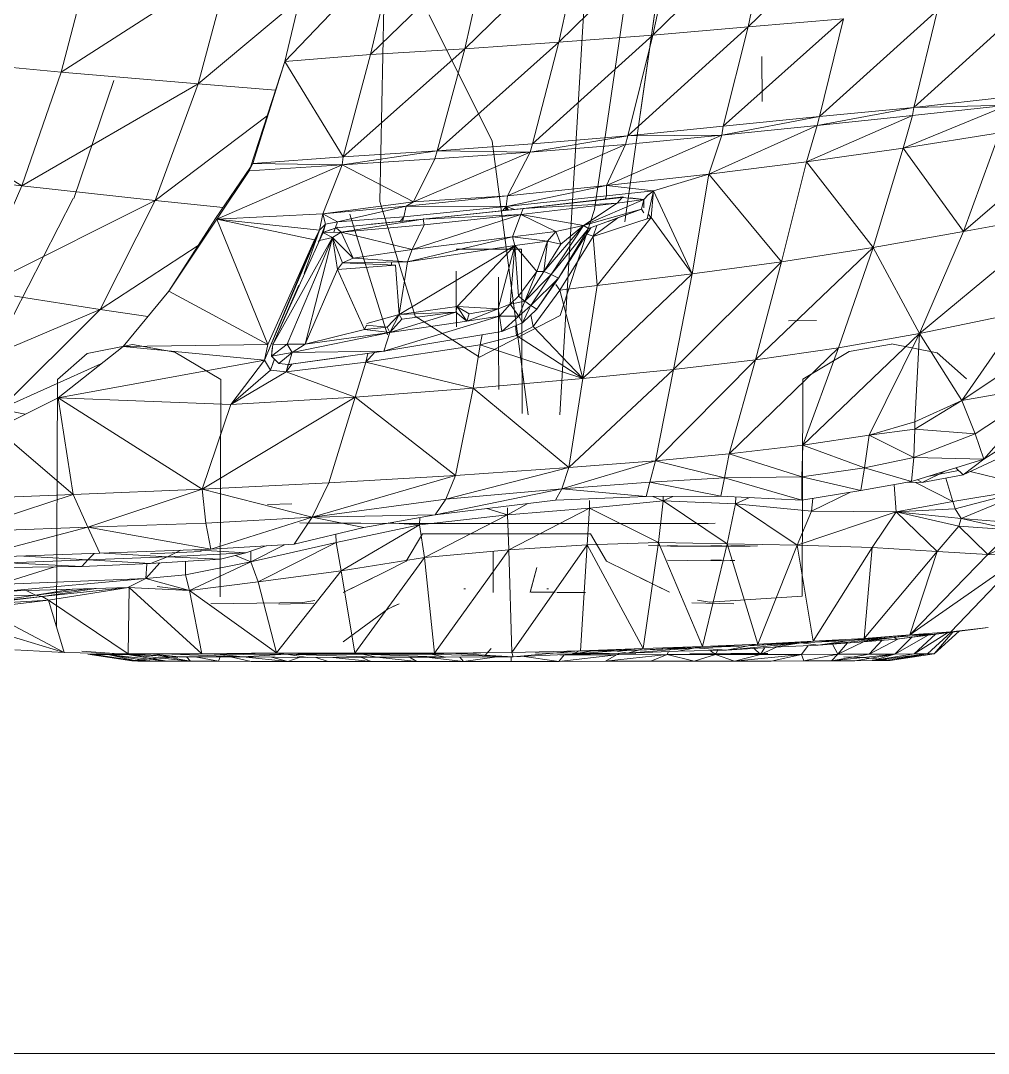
# Model space of a CAD drawing. Header units: inches. Extents: x -4830 to -242, y 9551 to 12925.
# Drawn here: x -2904.21 to -2873.32, y 12377.07 to 12410.04 of the extents above; entities that cross this region are included whole.
import ezdxf

# ---------------------------------------------------------------- set-up
doc = ezdxf.new("R2010")
doc.units = ezdxf.units.IN
doc.header["$MEASUREMENT"] = 0
for name, color, linetype, lineweight in [('0-1', 7, 'Continuous', 5), ('0-2', 7, 'Continuous', 9), ('A-GENM', 5, 'Continuous', 9), ('C-TOPO', 7, 'Continuous', 9)]:
    doc.layers.add(name, color=color, linetype=linetype, lineweight=lineweight)

# ---------------------------------------------------------------- blocks, each defined once
blk = doc.blocks.new('Land_Rover_Evoque_-_SUV_Car_Vehicle_Automobile_13067 - Land Rover EVOQUE_dwg-V126-FLOOR PLAN - 2ND FLOOR')
at = {"layer": 'A-GENM'}
for p, q in [((0.60665, 2.06527), (0.51294, 2.17341)), ((0.68907, 2.02943), (0.59145, 2.14733)), ((0.59145, 2.14733), (0.60665, 2.06527)), ((0.79105, 2.08166), (0.74935, 2.14697)), ((0.74935, 2.14697), (0.79105, 2.08166)), ((0.74352, 2.06382), (0.73123, 2.13419)), ((0.73123, 2.13419), (0.77047, 2.07471)), ((0.73123, 2.13419), (0.79105, 2.08166)), ((0.8683, 2.08498), (0.84914, 2.13087)), ((0.4197, 2.12027), (0.50606, 2.02481)), ((0.74352, 2.06382), (0.70674, 2.11843)), ((0.814, 2.12381), (0.80095, 2.07049)), ((0.83897, 2.06332), (0.814, 2.12381)), ((0.814, 2.12381), (0.83114, 2.05838)), ((0.814, 2.12381), (0.82528, 2.05641)), ((0.68907, 2.02943), (0.67192, 2.11342)), ((0.74352, 2.06382), (0.67192, 2.11342)), ((0.7829, 2.10966), (0.80357, 2.06482)), ((0.83897, 2.06332), (0.84281, 2.1093)), ((0.8683, 2.08498), (0.86874, 2.11434)), ((0.93347, 2.02172), (0.86874, 2.11434)), ((0.86874, 2.11434), (0.93096, 2.05496)), ((0.50606, 2.02481), (0.49749, 2.10198)), ((0.53891, 2.01617), (0.50412, 2.10104)), ((0.50606, 2.02481), (0.50412, 2.10104)), ((0.51243, 2.02385), (0.50412, 2.10104)), ((0.84821, 2.10445), (0.83897, 2.06332)), ((0.84533, 2.06139), (0.84821, 2.10445)), ((0.8683, 2.08498), (0.84821, 2.10445)), ((0.60665, 2.06527), (0.52667, 2.09431)), ((0.52667, 2.09431), (0.53891, 2.01617)), ((0.8683, 2.08498), (0.84533, 2.06139)), ((0.8659, 2.04389), (0.8683, 2.08498)), ((0.93347, 2.02172), (0.8683, 2.08498)), ((0.9275, 2.08528), (0.9294, 2.07062)), ((0.93096, 2.05496), (0.9275, 2.08528)), ((0.9275, 2.08528), (0.9329, 2.04129)), ((0.77047, 2.07471), (0.79105, 2.08166)), ((0.7896, 2.02492), (0.79105, 2.08166)), ((0.79095, 2.08159), (0.80357, 2.06482)), ((0.79105, 2.08166), (0.80918, 2.02309)), ((0.79105, 2.08166), (0.80918, 2.02309)), ((0.72582, 2.06763), (0.70482, 2.04376)), ((0.72593, 2.06764), (0.72582, 2.06763)), ((0.74352, 2.06382), (0.77047, 2.07471)), ((0.77047, 2.07471), (0.76657, 2.02581)), ((0.77047, 2.07471), (0.7896, 2.02492)), ((0.9287, 2.07477), (0.9294, 2.07062)), ((0.9294, 2.07062), (0.9287, 2.07475)), ((0.9294, 2.07062), (0.9329, 2.04129)), ((0.93675, 2.01105), (0.9294, 2.07062)), ((0.93293, 2.04129), (0.9294, 2.07062)), ((0.9329, 2.04129), (0.9294, 2.07062)), ((0.60665, 2.06527), (0.53891, 2.01617)), ((0.68907, 2.02943), (0.60665, 2.06527)), ((0.60665, 2.06527), (0.61937, 1.992)), ((0.68907, 2.02943), (0.74352, 2.06382)), ((0.7607, 2.02577), (0.74352, 2.06382)), ((0.74352, 2.06382), (0.76657, 2.02581)), ((0.79809, 2.05892), (0.80357, 2.06482)), ((0.80028, 2.06117), (0.80475, 2.03742)), ((0.80995, 2.03161), (0.80357, 2.06482)), ((0.83897, 2.06332), (0.83114, 2.05838)), ((0.83362, 2.0105), (0.83897, 2.06332)), ((0.83362, 2.0105), (0.84533, 2.06139)), ((0.84533, 2.06139), (0.83897, 2.06332)), ((0.8659, 2.04389), (0.84533, 2.06139)), ((0.93047, 2.06174), (0.94866, 2.04143)), ((0.80995, 2.03161), (0.80057, 2.05091)), ((0.80627, 2.05076), (0.82528, 2.05641)), ((0.80986, 2.02625), (0.82528, 2.05641)), ((0.83114, 2.05838), (0.82528, 2.05641)), ((0.83362, 2.0105), (0.82528, 2.05641)), ((0.83362, 2.0105), (0.83114, 2.05838)), ((0.93347, 2.02172), (0.93096, 2.05496)), ((0.93096, 2.05496), (0.9329, 2.04129)), ((0.93108, 2.0566), (0.94866, 2.04143)), ((0.93125, 2.05523), (0.94876, 2.03604)), ((0.93162, 2.05218), (0.94885, 2.0253)), ((0.42705, 2.04407), (0.5134, 1.9486)), ((0.42705, 2.04407), (0.50606, 2.02481)), ((0.70482, 2.04376), (0.69768, 2.00689)), ((0.83362, 2.0105), (0.8659, 2.04389)), ((0.86252, 1.99105), (0.8659, 2.04389)), ((0.93645, 1.98458), (0.8659, 2.04389)), ((0.8659, 2.04389), (0.93347, 2.02172)), ((0.93273, 2.04247), (0.94885, 2.0253)), ((0.9329, 2.04129), (0.93536, 2.00944)), ((0.93675, 2.01105), (0.9329, 2.04129)), ((0.93536, 2.00944), (0.9329, 2.04129)), ((0.93347, 2.02172), (0.9329, 2.04129)), ((0.93352, 2.03647), (0.94893, 2.00945)), ((0.95408, 2.00573), (0.94866, 2.04143)), ((0.94876, 2.03604), (0.94866, 2.04143)), ((0.95408, 2.00573), (0.94876, 2.03604)), ((0.95425, 1.99134), (0.94876, 2.03604)), ((0.94885, 2.0253), (0.94876, 2.03604)), ((0.94876, 2.03604), (0.95416, 2.00084)), ((0.68907, 2.02943), (0.61937, 1.992)), ((0.77979, 1.93495), (0.68907, 2.02943)), ((0.70082, 1.96398), (0.68907, 2.02943)), ((0.68907, 2.02943), (0.77147, 1.98866)), ((0.68907, 2.02943), (0.7607, 2.02577)), ((0.7607, 2.02577), (0.76657, 2.02581)), ((0.77147, 1.98866), (0.7607, 2.02577)), ((0.77147, 1.98866), (0.76657, 2.02581)), ((0.76657, 2.02581), (0.7896, 2.02492)), ((0.80773, 2.0278), (0.80995, 2.03161)), ((0.80975, 2.01993), (0.80995, 2.03161)), ((0.95425, 1.99134), (0.94885, 2.0253)), ((0.94893, 2.00945), (0.94885, 2.0253)), ((0.5134, 1.9486), (0.50606, 2.02481)), ((0.50606, 2.02481), (0.52075, 1.94669)), ((0.50606, 2.02481), (0.51243, 2.02385)), ((0.53891, 2.01617), (0.51243, 2.02385)), ((0.55017, 1.93801), (0.51243, 2.02385)), ((0.52075, 1.94669), (0.51243, 2.02385)), ((0.77147, 1.98866), (0.7896, 2.02492)), ((0.7896, 2.02492), (0.79791, 1.98491)), ((0.7896, 2.02492), (0.80918, 2.02309)), ((0.79791, 1.98491), (0.80918, 2.02309)), ((0.80918, 2.02309), (0.81652, 1.98204)), ((0.80918, 2.02309), (0.81652, 1.98204)), ((0.93645, 1.98458), (0.93347, 2.02172)), ((0.93347, 2.02172), (0.93788, 1.97285)), ((0.93347, 2.02172), (0.9354, 2.00902)), ((0.93519, 2.02332), (0.94893, 2.00945)), ((0.53891, 2.01617), (0.61937, 1.992)), ((0.53891, 2.01617), (0.55017, 1.93801)), ((0.83362, 2.0105), (0.81168, 2.00911)), ((0.83314, 1.94207), (0.83362, 2.0105)), ((0.83362, 2.0105), (0.86057, 1.93042)), ((0.83362, 2.0105), (0.86252, 1.99105)), ((0.93675, 2.01105), (0.9354, 2.00902)), ((0.9354, 2.00902), (0.93788, 1.97285)), ((0.93924, 1.98074), (0.9354, 2.00902)), ((0.94173, 1.94749), (0.9354, 2.00902)), ((0.93788, 1.97285), (0.9354, 2.00902)), ((0.93656, 2.01252), (0.94903, 1.9887)), ((0.93675, 2.01105), (0.93924, 1.98074)), ((0.95431, 1.97718), (0.94893, 2.00945)), ((0.95425, 1.99134), (0.94893, 2.00945)), ((0.94893, 2.00945), (0.94903, 1.9887)), ((0.94893, 2.00945), (0.95441, 1.95835)), ((0.69774, 2.00692), (0.70383, 1.97243)), ((0.95169, 1.98348), (0.954, 2.00571)), ((0.95385, 1.99129), (0.95393, 2.00081)), ((0.95393, 2.00081), (0.954, 2.00571)), ((0.95408, 2.00573), (0.95416, 2.00084)), ((0.95425, 1.99134), (0.95416, 2.00084)), ((0.61937, 1.992), (0.55017, 1.93801)), ((0.70082, 1.96398), (0.61937, 1.992)), ((0.7106, 1.89656), (0.61937, 1.992)), ((0.61937, 1.992), (0.63113, 1.91775)), ((0.93771, 1.9994), (0.94903, 1.9887)), ((0.44073, 1.89066), (0.3485, 1.98512)), ((0.77979, 1.93495), (0.77147, 1.98866)), ((0.77147, 1.98866), (0.79791, 1.98491)), ((0.77979, 1.93495), (0.79791, 1.98491)), ((0.79791, 1.98491), (0.80525, 1.93409)), ((0.79791, 1.98491), (0.81652, 1.98204)), ((0.86057, 1.93042), (0.86252, 1.99105)), ((0.93844, 1.94351), (0.86252, 1.99105)), ((0.86252, 1.99105), (0.93645, 1.98458)), ((0.93844, 1.94351), (0.93645, 1.98458)), ((0.93645, 1.98458), (0.93788, 1.97285)), ((0.93897, 1.98409), (0.94911, 1.96328)), ((0.94911, 1.96328), (0.94903, 1.9887)), ((0.94903, 1.9887), (0.95441, 1.95835)), ((0.95169, 1.98348), (0.95122, 1.96834)), ((0.95431, 1.97718), (0.95425, 1.99134)), ((0.80525, 1.93409), (0.81652, 1.98204)), ((0.81652, 1.98204), (0.82435, 1.93417)), ((0.81652, 1.98204), (0.82435, 1.93417)), ((0.93924, 1.98074), (0.94173, 1.94749)), ((0.95431, 1.97718), (0.95441, 1.95835)), ((0.44073, 1.89066), (0.43414, 1.96785)), ((0.43414, 1.96785), (0.5134, 1.9486)), ((0.43414, 1.96785), (0.52121, 1.87041)), ((0.72608, 1.93511), (0.70383, 1.97243)), ((0.83314, 1.94207), (0.81797, 1.97314)), ((0.93788, 1.97285), (0.93986, 1.93376)), ((0.94173, 1.94749), (0.93788, 1.97285)), ((0.93986, 1.93376), (0.93788, 1.97285)), ((0.93844, 1.94351), (0.93788, 1.97285)), ((0.93995, 1.97126), (0.94911, 1.96328)), ((0.78665, 1.87534), (0.70082, 1.96398)), ((0.77979, 1.93495), (0.70082, 1.96398)), ((0.70082, 1.96398), (0.7106, 1.89656)), ((0.94087, 1.95897), (0.94911, 1.96328)), ((0.94919, 1.93386), (0.94911, 1.96328)), ((0.94911, 1.96328), (0.95449, 1.93576)), ((0.94911, 1.96328), (0.95441, 1.95835)), ((0.95449, 1.93576), (0.95441, 1.95835)), ((0.5134, 1.9486), (0.52121, 1.87041)), ((0.5134, 1.9486), (0.52857, 1.86947)), ((0.5134, 1.9486), (0.52075, 1.94669)), ((0.55995, 1.85883), (0.52075, 1.94669)), ((0.55017, 1.93801), (0.52075, 1.94669)), ((0.52857, 1.86947), (0.52075, 1.94669)), ((0.67901, 1.92347), (0.67857, 1.94599)), ((0.83314, 1.94207), (0.82288, 1.94316)), ((0.83314, 1.94207), (0.82727, 1.88042)), ((0.83314, 1.94207), (0.86057, 1.93042)), ((0.86057, 1.93042), (0.93844, 1.94351)), ((0.9409, 1.89854), (0.93844, 1.94351)), ((0.93844, 1.94351), (0.94234, 1.89076)), ((0.93844, 1.94351), (0.93986, 1.93376)), ((0.94173, 1.94749), (0.93986, 1.93376)), ((0.94173, 1.94749), (0.94322, 1.91131)), ((0.55995, 1.85883), (0.55017, 1.93801)), ((0.63113, 1.91775), (0.55017, 1.93801)), ((0.90215, 1.93445), (0.726, 1.93509)), ((0.72608, 1.93511), (0.90215, 1.93445)), ((0.78665, 1.87534), (0.77979, 1.93495)), ((0.77979, 1.93495), (0.80525, 1.93409)), ((0.78665, 1.87534), (0.80525, 1.93409)), ((0.80525, 1.93409), (0.82435, 1.93417)), ((0.80525, 1.93409), (0.80622, 1.87153)), ((0.82435, 1.93417), (0.80622, 1.87153)), ((0.82435, 1.93417), (0.8209, 1.86867)), ((0.82435, 1.93417), (0.8209, 1.86867)), ((0.90209, 1.93445), (0.90688, 1.85934)), ((0.93986, 1.93376), (0.94234, 1.89076)), ((0.94322, 1.91131), (0.93986, 1.93376)), ((0.94568, 1.87321), (0.93986, 1.93376)), ((0.94234, 1.89076), (0.93986, 1.93376)), ((0.94206, 1.93934), (0.94919, 1.93386)), ((0.94919, 1.93386), (0.95449, 1.93576)), ((0.94919, 1.93386), (0.94927, 1.90063)), ((0.94919, 1.93386), (0.95463, 1.87959)), ((0.94919, 1.93386), (0.95456, 1.90939)), ((0.95456, 1.90939), (0.95449, 1.93576)), ((0.82727, 1.88042), (0.86057, 1.93042)), ((0.8596, 1.87374), (0.86057, 1.93042)), ((0.9409, 1.89854), (0.86057, 1.93042)), ((0.55995, 1.85883), (0.63113, 1.91775)), ((0.64092, 1.84546), (0.63113, 1.91775)), ((0.71844, 1.83013), (0.63113, 1.91775)), ((0.7106, 1.89656), (0.63113, 1.91775)), ((0.35411, 1.9089), (0.44734, 1.81345)), ((0.35411, 1.9089), (0.44073, 1.89066)), ((0.94309, 1.91434), (0.94927, 1.90063)), ((0.94322, 1.91131), (0.94568, 1.87321)), ((0.95463, 1.87959), (0.95456, 1.90939)), ((0.50107, 1.90207), (0.46481, 1.90191)), ((0.94367, 1.90432), (0.94927, 1.90063)), ((0.94425, 1.89531), (0.94927, 1.90063)), ((0.94851, 1.87658), (0.94845, 1.90663)), ((0.94927, 1.90063), (0.94934, 1.86423)), ((0.94927, 1.90063), (0.95463, 1.87959)), ((0.71844, 1.83013), (0.7106, 1.89656)), ((0.78665, 1.87534), (0.7106, 1.89656)), ((0.7106, 1.89656), (0.79249, 1.81573)), ((0.82727, 1.88042), (0.82212, 1.89186)), ((0.9409, 1.89854), (0.8596, 1.87374)), ((0.86136, 1.89841), (0.86142, 1.89229)), ((0.86142, 1.89229), (0.86145, 1.88324)), ((0.94287, 1.8536), (0.9409, 1.89854)), ((0.941, 1.89802), (0.94234, 1.89076)), ((0.44734, 1.81345), (0.44073, 1.89066)), ((0.44073, 1.89066), (0.52904, 1.79323)), ((0.44073, 1.89066), (0.52121, 1.87041)), ((0.86111, 1.87663), (0.86109, 1.88765)), ((0.86145, 1.88324), (0.86142, 1.82789)), ((0.94234, 1.89076), (0.94381, 1.84773)), ((0.94568, 1.87321), (0.94234, 1.89076)), ((0.94381, 1.84773), (0.94234, 1.89076)), ((0.94287, 1.8536), (0.94234, 1.89076)), ((0.78665, 1.87534), (0.79249, 1.81573)), ((0.78665, 1.87534), (0.80622, 1.87153)), ((0.82727, 1.88042), (0.82153, 1.8806)), ((0.82727, 1.88042), (0.82482, 1.82177)), ((0.82727, 1.88042), (0.8596, 1.87374)), ((0.86135, 1.87995), (0.8614, 1.87604)), ((0.86142, 1.87162), (0.8614, 1.87604)), ((0.87319, 1.88001), (0.87324, 1.8761)), ((0.87326, 1.87168), (0.87324, 1.8761)), ((0.90829, 1.87897), (0.90734, 1.84516)), ((0.94814, 1.8434), (0.94851, 1.87658)), ((0.94934, 1.86423), (0.95463, 1.87959)), ((0.9547, 1.84697), (0.95463, 1.87959)), ((0.52904, 1.79323), (0.52121, 1.87041)), ((0.52121, 1.87041), (0.52857, 1.86947)), ((0.56925, 1.77581), (0.52857, 1.86947)), ((0.55995, 1.85883), (0.52857, 1.86947)), ((0.52904, 1.79323), (0.52857, 1.86947)), ((0.52857, 1.86947), (0.53591, 1.7913)), ((0.79249, 1.81573), (0.80622, 1.87153)), ((0.80622, 1.87153), (0.8209, 1.86867)), ((0.80622, 1.87153), (0.80964, 1.81094)), ((0.8209, 1.86867), (0.80964, 1.81094)), ((0.8209, 1.86867), (0.82139, 1.80806)), ((0.8209, 1.86867), (0.82139, 1.80806)), ((0.82482, 1.82177), (0.8596, 1.87374)), ((0.8596, 1.87374), (0.85859, 1.81801)), ((0.94287, 1.8536), (0.8596, 1.87374)), ((0.86108, 1.86908), (0.86112, 1.86038)), ((0.86141, 1.84145), (0.86142, 1.87162)), ((0.87292, 1.86913), (0.87295, 1.86043)), ((0.87326, 1.87168), (0.87325, 1.84149)), ((0.94568, 1.87321), (0.94381, 1.84773)), ((0.94568, 1.87321), (0.94667, 1.83407)), ((0.94586, 1.8661), (0.94934, 1.86423)), ((0.56925, 1.77581), (0.55995, 1.85883)), ((0.57367, 1.81394), (0.55995, 1.85883)), ((0.55995, 1.85883), (0.64092, 1.84546)), ((0.84292, 1.86405), (0.84301, 1.85832)), ((0.84301, 1.85832), (0.84308, 1.84145)), ((0.90527, 1.84967), (0.90688, 1.85934)), ((0.90697, 1.8599), (0.90688, 1.85934)), ((0.94602, 1.8599), (0.94934, 1.86423)), ((0.94934, 1.86423), (0.9494, 1.82513)), ((0.94934, 1.86423), (0.9547, 1.84697)), ((0.94287, 1.8536), (0.85859, 1.81801)), ((0.94287, 1.8536), (0.94433, 1.80569)), ((0.94287, 1.8536), (0.94577, 1.80178)), ((0.94287, 1.8536), (0.94381, 1.84773)), ((0.57367, 1.81394), (0.64092, 1.84546)), ((0.64092, 1.84546), (0.59526, 1.81208)), ((0.64092, 1.84546), (0.65019, 1.76829)), ((0.64092, 1.84546), (0.72576, 1.75685)), ((0.64092, 1.84546), (0.71844, 1.83013)), ((0.84313, 1.81473), (0.84308, 1.84145)), ((0.86141, 1.84145), (0.86099, 1.82536)), ((0.87325, 1.84149), (0.87284, 1.82541)), ((0.94381, 1.84773), (0.94577, 1.80178)), ((0.94667, 1.83407), (0.94381, 1.84773)), ((0.94814, 1.79302), (0.94381, 1.84773)), ((0.94577, 1.80178), (0.94381, 1.84773)), ((0.9494, 1.82513), (0.9547, 1.84697)), ((0.9547, 1.84697), (0.95474, 1.81198)), ((0.44734, 1.81345), (0.35973, 1.83267)), ((0.35973, 1.83267), (0.45321, 1.73725)), ((0.94667, 1.83407), (0.94814, 1.79302)), ((0.72576, 1.75685), (0.71844, 1.83013)), ((0.71844, 1.83013), (0.79786, 1.74541)), ((0.71844, 1.83013), (0.79249, 1.81573)), ((0.82482, 1.82177), (0.82138, 1.82963)), ((0.86142, 1.82789), (0.86096, 1.80991)), ((0.88181, 1.79241), (0.89887, 1.82693)), ((0.88724, 1.80313), (0.89887, 1.82693)), ((0.94695, 1.82615), (0.9494, 1.82513)), ((0.9494, 1.82513), (0.94947, 1.78414)), ((0.9494, 1.82513), (0.95474, 1.81198)), ((0.9494, 1.82513), (0.95481, 1.7752)), ((0.82482, 1.82177), (0.82128, 1.82189)), ((0.82482, 1.82177), (0.82136, 1.81354)), ((0.82482, 1.82177), (0.83067, 1.76217)), ((0.82482, 1.82177), (0.85859, 1.81801)), ((0.83067, 1.76217), (0.85859, 1.81801)), ((0.86055, 1.76033), (0.85859, 1.81801)), ((0.85859, 1.81801), (0.94433, 1.80569)), ((0.59859, 1.79079), (0.42487, 1.8156)), ((0.59859, 1.79079), (0.42489, 1.81556)), ((0.44734, 1.81345), (0.45321, 1.73725)), ((0.44734, 1.81345), (0.53539, 1.71605)), ((0.44734, 1.81345), (0.52904, 1.79323)), ((0.56925, 1.77581), (0.57367, 1.81394)), ((0.57805, 1.80811), (0.57365, 1.81394)), ((0.57759, 1.77584), (0.57367, 1.81394)), ((0.57367, 1.81394), (0.59526, 1.81208)), ((0.57367, 1.81394), (0.59632, 1.80882)), ((0.58055, 1.80615), (0.57659, 1.81004)), ((0.59526, 1.81207), (0.59239, 1.80971)), ((0.59526, 1.81208), (0.59524, 1.81208)), ((0.59526, 1.81208), (0.65019, 1.76829)), ((0.59526, 1.81208), (0.61046, 1.76522)), ((0.79786, 1.74541), (0.79249, 1.81573)), ((0.79249, 1.81573), (0.80964, 1.81094)), ((0.79249, 1.81573), (0.81501, 1.73963)), ((0.80964, 1.81094), (0.82139, 1.80806)), ((0.80964, 1.81094), (0.81501, 1.73963)), ((0.82139, 1.80806), (0.81501, 1.73963)), ((0.82139, 1.80806), (0.82429, 1.73475)), ((0.82139, 1.80806), (0.82429, 1.73475)), ((0.84317, 1.77992), (0.84313, 1.81473)), ((0.95474, 1.81198), (0.95481, 1.7752)), ((0.58055, 1.80615), (0.57905, 1.78856)), ((0.58055, 1.80615), (0.57922, 1.79521)), ((0.58055, 1.80615), (0.58725, 1.80618)), ((0.60163, 1.75735), (0.58055, 1.80615)), ((0.58348, 1.78463), (0.58055, 1.80615)), ((0.58055, 1.80615), (0.5884, 1.80422)), ((0.5884, 1.80422), (0.59132, 1.8062)), ((0.60163, 1.75735), (0.5884, 1.80422)), ((0.5884, 1.80422), (0.60407, 1.76128)), ((0.5884, 1.80422), (0.5984, 1.77716)), ((0.86055, 1.76033), (0.94433, 1.80569)), ((0.94433, 1.80569), (0.94627, 1.75484)), ((0.94433, 1.80569), (0.94627, 1.76462)), ((0.94433, 1.80569), (0.94625, 1.78322)), ((0.94433, 1.80569), (0.94577, 1.80178)), ((0.94577, 1.80178), (0.94625, 1.78322)), ((0.94814, 1.79302), (0.94577, 1.80178)), ((0.94625, 1.78322), (0.94577, 1.80178)), ((0.94836, 1.79959), (0.94805, 1.71829)), ((0.53539, 1.71605), (0.52904, 1.79323)), ((0.52904, 1.79323), (0.53591, 1.7913)), ((0.52904, 1.79323), (0.54225, 1.71412)), ((0.57755, 1.69571), (0.53591, 1.7913)), ((0.56925, 1.77581), (0.53591, 1.7913)), ((0.53591, 1.7913), (0.54225, 1.71412)), ((0.88181, 1.79241), (0.87367, 1.77581)), ((0.94814, 1.79302), (0.94625, 1.78322)), ((0.94814, 1.79302), (0.94911, 1.74809)), ((0.42484, 1.79016), (0.58877, 1.76635)), ((0.58786, 1.70843), (0.57854, 1.78953)), ((0.57905, 1.78856), (0.57854, 1.78953)), ((0.58348, 1.78463), (0.57905, 1.78856)), ((0.58786, 1.70843), (0.57905, 1.78856)), ((0.60163, 1.75735), (0.58348, 1.78463)), ((0.59278, 1.70648), (0.58348, 1.78463)), ((0.58348, 1.78463), (0.58786, 1.70843)), ((0.61044, 1.76522), (0.59533, 1.78524)), ((0.94625, 1.78322), (0.94627, 1.76462)), ((0.94911, 1.74809), (0.94625, 1.78322)), ((0.94627, 1.76462), (0.94625, 1.78322)), ((0.94836, 1.7866), (0.94947, 1.78414)), ((0.94947, 1.78414), (0.94951, 1.74178)), ((0.94947, 1.78414), (0.95481, 1.7752)), ((0.94947, 1.78414), (0.95484, 1.73724)), ((0.56925, 1.77581), (0.57759, 1.77584)), ((0.58639, 1.69475), (0.56925, 1.77581)), ((0.57755, 1.69571), (0.56925, 1.77581)), ((0.58639, 1.69475), (0.57759, 1.77584)), ((0.5803, 1.77494), (0.57759, 1.77582)), ((0.84316, 1.73931), (0.84317, 1.77992)), ((0.87367, 1.77581), (0.85152, 1.76299)), ((0.94837, 1.77876), (0.94805, 1.71829)), ((0.95481, 1.7752), (0.95484, 1.73724)), ((0.67467, 1.73829), (0.58877, 1.76635)), ((0.61044, 1.76522), (0.60159, 1.76808)), ((0.65019, 1.76829), (0.61046, 1.76522)), ((0.65019, 1.76829), (0.65412, 1.73801)), ((0.65019, 1.76829), (0.72576, 1.75685)), ((0.75516, 1.73801), (0.30714, 1.76467)), ((0.60163, 1.75735), (0.59278, 1.70648)), ((0.60163, 1.75735), (0.60407, 1.76128)), ((0.64137, 1.7311), (0.60163, 1.75735)), ((0.63891, 1.72522), (0.60163, 1.75735)), ((0.60163, 1.75735), (0.61684, 1.73885)), ((0.60163, 1.75735), (0.60652, 1.73487)), ((0.6443, 1.73698), (0.60355, 1.76322)), ((0.64137, 1.7311), (0.60407, 1.76128)), ((0.60407, 1.76128), (0.6443, 1.73698)), ((0.60824, 1.75876), (0.61044, 1.76522)), ((0.61046, 1.76522), (0.65412, 1.73801)), ((0.83067, 1.76217), (0.82446, 1.76215)), ((0.83067, 1.76217), (0.83604, 1.69572)), ((0.83067, 1.76217), (0.86444, 1.69683)), ((0.83067, 1.76217), (0.86055, 1.76033)), ((0.85148, 1.73693), (0.85152, 1.76299)), ((0.86444, 1.69683), (0.86055, 1.76033)), ((0.94773, 1.69917), (0.86055, 1.76033)), ((0.86055, 1.76033), (0.94627, 1.75484)), ((0.89902, 1.73814), (0.89902, 1.75898)), ((0.89903, 1.73559), (0.89902, 1.75898)), ((0.94627, 1.76462), (0.94626, 1.75484)), ((0.94911, 1.74809), (0.94627, 1.76462)), ((0.94627, 1.75484), (0.94627, 1.76462)), ((0.36485, 1.75646), (0.45321, 1.73725)), ((0.36485, 1.75646), (0.45856, 1.66104)), ((0.65412, 1.73801), (0.72576, 1.75685)), ((0.72576, 1.75685), (0.68354, 1.71663)), ((0.72576, 1.75685), (0.6909, 1.70296)), ((0.72576, 1.75685), (0.69825, 1.67369)), ((0.72576, 1.75685), (0.73358, 1.66795)), ((0.72576, 1.75685), (0.79786, 1.74541)), ((0.94773, 1.69917), (0.94627, 1.75484)), ((0.94911, 1.74809), (0.9463, 1.75383)), ((0.95104, 1.7002), (0.94631, 1.7533)), ((0.73358, 1.66795), (0.79786, 1.74541)), ((0.79786, 1.74541), (0.8042, 1.65354)), ((0.79786, 1.74541), (0.81501, 1.73963)), ((0.79786, 1.74541), (0.82329, 1.6458)), ((0.94911, 1.74809), (0.95104, 1.7002)), ((0.94951, 1.74178), (0.94951, 1.73814)), ((0.94951, 1.74178), (0.95484, 1.73724)), ((0.45321, 1.73725), (0.45856, 1.66104)), ((0.45321, 1.73725), (0.54125, 1.63885)), ((0.45321, 1.73725), (0.53539, 1.71605)), ((0.60652, 1.73487), (0.59278, 1.70648)), ((0.61684, 1.73885), (0.60652, 1.73487)), ((0.60652, 1.73487), (0.61095, 1.69972)), ((0.60652, 1.73487), (0.61436, 1.7281)), ((0.61684, 1.73885), (0.61436, 1.7281)), ((0.63891, 1.72522), (0.61684, 1.73885)), ((0.64137, 1.7311), (0.6443, 1.73698)), ((0.6443, 1.73698), (0.66933, 1.7195)), ((0.6664, 1.7146), (0.6443, 1.73698)), ((0.66933, 1.7195), (0.64526, 1.73603)), ((0.64934, 1.73497), (0.6541, 1.73801)), ((0.65412, 1.73801), (0.68354, 1.71663)), ((0.67467, 1.73829), (0.67465, 1.73831)), ((0.67465, 1.73831), (0.70846, 1.67296)), ((0.81501, 1.73963), (0.82329, 1.6458)), ((0.81501, 1.73963), (0.83601, 1.63708)), ((0.81501, 1.73963), (0.82429, 1.73475)), ((0.83601, 1.63708), (0.82429, 1.73475)), ((0.82429, 1.73475), (0.83601, 1.63708)), ((0.84316, 1.73931), (0.84315, 1.69576)), ((0.85148, 1.69486), (0.85148, 1.73693)), ((0.89889, 1.73443), (0.8989, 1.7222)), ((0.89889, 1.73443), (0.89891, 1.71498)), ((0.95075, 1.70748), (0.95484, 1.73724)), ((0.95487, 1.69867), (0.95484, 1.73724)), ((0.61095, 1.69972), (0.61436, 1.7281)), ((0.61778, 1.70172), (0.61436, 1.7281)), ((0.63889, 1.71938), (0.61436, 1.7281)), ((0.61436, 1.7281), (0.63889, 1.71938)), ((0.61436, 1.7281), (0.61778, 1.70172)), ((0.63891, 1.72522), (0.61436, 1.7281)), ((0.63891, 1.72522), (0.63889, 1.71938)), ((0.64137, 1.7311), (0.63891, 1.72522)), ((0.66296, 1.70968), (0.63891, 1.72522)), ((0.6664, 1.7146), (0.64137, 1.7311)), ((0.66296, 1.70968), (0.64137, 1.7311)), ((0.89606, 1.72763), (0.89608, 1.72903)), ((0.54125, 1.63885), (0.53539, 1.71605)), ((0.53539, 1.71605), (0.54225, 1.71412)), ((0.61778, 1.70172), (0.63889, 1.71938)), ((0.659, 1.70478), (0.63889, 1.71938)), ((0.63889, 1.71938), (0.659, 1.70478)), ((0.66296, 1.70968), (0.63889, 1.71938)), ((0.6664, 1.7146), (0.66933, 1.7195)), ((0.66933, 1.7195), (0.6806, 1.7078)), ((0.66933, 1.7195), (0.68056, 1.7078)), ((0.67413, 1.71451), (0.68353, 1.71663)), ((0.68354, 1.71663), (0.6909, 1.70296)), ((0.89905, 1.714), (0.87878, 1.71952)), ((0.89766, 1.71446), (0.87878, 1.71952)), ((0.8989, 1.7222), (0.89891, 1.71498)), ((0.75515, 1.7126), (0.53326, 1.68344)), ((0.54125, 1.63885), (0.54225, 1.71412)), ((0.57755, 1.69571), (0.54225, 1.71412)), ((0.54225, 1.71412), (0.58242, 1.61946)), ((0.54225, 1.71412), (0.54761, 1.63692)), ((0.59666, 1.62734), (0.58783, 1.7094)), ((0.59666, 1.62734), (0.58786, 1.70843)), ((0.59278, 1.70648), (0.58786, 1.70843)), ((0.62075, 1.70698), (0.75392, 1.7076)), ((0.66296, 1.70968), (0.659, 1.70478)), ((0.6664, 1.7146), (0.66296, 1.70968)), ((0.67522, 1.70485), (0.66296, 1.70968)), ((0.66296, 1.70968), (0.66539, 1.69797)), ((0.67522, 1.70485), (0.6664, 1.7146)), ((0.66798, 1.71384), (0.6806, 1.7078)), ((0.67522, 1.70485), (0.6806, 1.7078)), ((0.68746, 1.69123), (0.68056, 1.7078)), ((0.6806, 1.7078), (0.68746, 1.69123)), ((0.83604, 1.69572), (0.82699, 1.71227)), ((0.89905, 1.714), (0.89766, 1.71446)), ((0.58638, 1.69476), (0.58844, 1.70081)), ((0.59278, 1.70648), (0.61095, 1.69972)), ((0.59278, 1.70648), (0.6212, 1.61863)), ((0.59278, 1.70648), (0.60109, 1.62833)), ((0.59278, 1.70648), (0.59666, 1.62734)), ((0.61095, 1.69972), (0.61778, 1.70172)), ((0.61095, 1.69972), (0.6212, 1.61863)), ((0.61095, 1.69972), (0.63099, 1.61476)), ((0.61778, 1.70172), (0.659, 1.70478)), ((0.61778, 1.70172), (0.63099, 1.61476)), ((0.61778, 1.70172), (0.66931, 1.68822)), ((0.61778, 1.70172), (0.66539, 1.69797)), ((0.61778, 1.70172), (0.66733, 1.65499)), ((0.61778, 1.70172), (0.67369, 1.60808)), ((0.61778, 1.70172), (0.63099, 1.61476)), ((0.62075, 1.70698), (0.62072, 1.65423)), ((0.66539, 1.69797), (0.659, 1.70478)), ((0.659, 1.70478), (0.66539, 1.69797)), ((0.67522, 1.70485), (0.66539, 1.69797)), ((0.6752, 1.68921), (0.67522, 1.70485)), ((0.67522, 1.70485), (0.68746, 1.69123)), ((0.68286, 1.70233), (0.69089, 1.70296)), ((0.6909, 1.70296), (0.69825, 1.67369)), ((0.86444, 1.69683), (0.94773, 1.69917)), ((0.94771, 1.69918), (0.94816, 1.64932)), ((0.95104, 1.7002), (0.94773, 1.69918)), ((0.94773, 1.69917), (0.94816, 1.64932)), ((0.94815, 1.63661), (0.94773, 1.69917)), ((0.95104, 1.7002), (0.94816, 1.64932)), ((0.95104, 1.7002), (0.9491, 1.63372)), ((0.95096, 1.69871), (0.95487, 1.69867)), ((0.95104, 1.7002), (0.95148, 1.64548)), ((0.58587, 1.61363), (0.57755, 1.69571)), ((0.58639, 1.69475), (0.57755, 1.69571)), ((0.57755, 1.69571), (0.58242, 1.61946)), ((0.58587, 1.61363), (0.58639, 1.69475)), ((0.58639, 1.69477), (0.58915, 1.69653)), ((0.58639, 1.69476), (0.58927, 1.69541)), ((0.58639, 1.69476), (0.58932, 1.69499)), ((0.59469, 1.6117), (0.58639, 1.69475)), ((0.58639, 1.69475), (0.5894, 1.69418)), ((0.58967, 1.69178), (0.58639, 1.69474)), ((0.66931, 1.68822), (0.66539, 1.69797)), ((0.66539, 1.69797), (0.66931, 1.68822)), ((0.6752, 1.68921), (0.66539, 1.69797)), ((0.6752, 1.68921), (0.68746, 1.69123)), ((0.68746, 1.69123), (0.70362, 1.5955)), ((0.83604, 1.69572), (0.83044, 1.6957)), ((0.83604, 1.69572), (0.83099, 1.67891)), ((0.83604, 1.69572), (0.86444, 1.69683)), ((0.83604, 1.69572), (0.84434, 1.62441)), ((0.83604, 1.69572), (0.87078, 1.62845)), ((0.84315, 1.69576), (0.84309, 1.65221)), ((0.85153, 1.65277), (0.85148, 1.69486)), ((0.87078, 1.62845), (0.86444, 1.69683)), ((0.94815, 1.63661), (0.86444, 1.69683)), ((0.95487, 1.69867), (0.95488, 1.66013)), ((0.53326, 1.68344), (0.4309, 1.63225)), ((0.65832, 1.68845), (0.64352, 1.68841)), ((0.69569, 1.68856), (0.65832, 1.68845)), ((0.66931, 1.68822), (0.66733, 1.65499)), ((0.6752, 1.68921), (0.66931, 1.68822)), ((0.66931, 1.68822), (0.67321, 1.66476)), ((0.67321, 1.66476), (0.66931, 1.68822)), ((0.67911, 1.6629), (0.66931, 1.68822)), ((0.67913, 1.66285), (0.6752, 1.68921)), ((0.6752, 1.68921), (0.70362, 1.5955)), ((0.69569, 1.68856), (0.68396, 1.68852)), ((0.73447, 1.6887), (0.69569, 1.68856)), ((0.73452, 1.68869), (0.69569, 1.68856)), ((0.73447, 1.6887), (0.73452, 1.68869)), ((0.89911, 1.68406), (0.86553, 1.6842)), ((0.89911, 1.68406), (0.89914, 1.68407)), ((0.94947, 1.67787), (0.94443, 1.68249)), ((0.95115, 1.68712), (0.95488, 1.66013)), ((0.45856, 1.66104), (0.36949, 1.68122)), ((0.36949, 1.68122), (0.46319, 1.5848)), ((0.69023, 1.67518), (0.69823, 1.67367)), ((0.71242, 1.58085), (0.69823, 1.67367)), ((0.69825, 1.67369), (0.73358, 1.66795)), ((0.69825, 1.67369), (0.71242, 1.58085)), ((0.94947, 1.67787), (0.94952, 1.6778)), ((0.70846, 1.67296), (0.67506, 1.62102)), ((0.73358, 1.66795), (0.71242, 1.58085)), ((0.73358, 1.66795), (0.74088, 1.57219)), ((0.73358, 1.66795), (0.8042, 1.65354)), ((0.94808, 1.67067), (0.9485, 1.5894)), ((0.94808, 1.67067), (0.94847, 1.61015)), ((0.45856, 1.66104), (0.46319, 1.5848)), ((0.45856, 1.66104), (0.54611, 1.56263)), ((0.45856, 1.66104), (0.54125, 1.63885)), ((0.66733, 1.65499), (0.67912, 1.66284)), ((0.66798, 1.65608), (0.67321, 1.66476)), ((0.66798, 1.65608), (0.67321, 1.66476)), ((0.67176, 1.65401), (0.67912, 1.66284)), ((0.67912, 1.66285), (0.67321, 1.66476)), ((0.68841, 1.6003), (0.67913, 1.66285)), ((0.89614, 1.66041), (0.8961, 1.66182)), ((0.95139, 1.65719), (0.95488, 1.66013)), ((0.95147, 1.63004), (0.95488, 1.66013)), ((0.95488, 1.62215), (0.95488, 1.66013)), ((0.62091, 1.65411), (0.62072, 1.65423)), ((0.65828, 1.65422), (0.63869, 1.65416)), ((0.65828, 1.65422), (0.68391, 1.65429)), ((0.66733, 1.65499), (0.67369, 1.60808)), ((0.67369, 1.60808), (0.66733, 1.65499)), ((0.67176, 1.65401), (0.66733, 1.65499)), ((0.68841, 1.6003), (0.67176, 1.65401)), ((0.67762, 1.61004), (0.67176, 1.65401)), ((0.67369, 1.60808), (0.67176, 1.65401)), ((0.70362, 1.5955), (0.69438, 1.65067)), ((0.74088, 1.57219), (0.8042, 1.65354)), ((0.8042, 1.65354), (0.81005, 1.55096)), ((0.8042, 1.65354), (0.82329, 1.6458)), ((0.8042, 1.65354), (0.83796, 1.53739)), ((0.84309, 1.65221), (0.84306, 1.61163)), ((0.85163, 1.62675), (0.85153, 1.65277)), ((0.94815, 1.63661), (0.94816, 1.64932)), ((0.94816, 1.64932), (0.9491, 1.63372)), ((0.9491, 1.63372), (0.94816, 1.64932)), ((0.82329, 1.6458), (0.83796, 1.53739)), ((0.82329, 1.6458), (0.83601, 1.63708)), ((0.95148, 1.64548), (0.94904, 1.57801)), ((0.95148, 1.64548), (0.9491, 1.63372)), ((0.95148, 1.64548), (0.95143, 1.58976)), ((0.54611, 1.56263), (0.54125, 1.63885)), ((0.54125, 1.63885), (0.54761, 1.63692)), ((0.54125, 1.63885), (0.55249, 1.56167)), ((0.58242, 1.61946), (0.54761, 1.63692)), ((0.54761, 1.63692), (0.55249, 1.56167)), ((0.83601, 1.63708), (0.84627, 1.57946)), ((0.83796, 1.53739), (0.83601, 1.63708)), ((0.83601, 1.63708), (0.84627, 1.57946)), ((0.87078, 1.62845), (0.94815, 1.63661)), ((0.94809, 1.57215), (0.94815, 1.63661)), ((0.94809, 1.57215), (0.9491, 1.63372)), ((0.94815, 1.63661), (0.9491, 1.63372)), ((0.9491, 1.63372), (0.94904, 1.57801)), ((0.94904, 1.57801), (0.9491, 1.63372)), ((0.59666, 1.62734), (0.59612, 1.62831)), ((0.60109, 1.62833), (0.59666, 1.62734)), ((0.60695, 1.5609), (0.59666, 1.62734)), ((0.60349, 1.55697), (0.59666, 1.62734)), ((0.59666, 1.62734), (0.60048, 1.58542)), ((0.6212, 1.61863), (0.60109, 1.62833)), ((0.60109, 1.62833), (0.60695, 1.5609)), ((0.84434, 1.62441), (0.83824, 1.62459)), ((0.84434, 1.62441), (0.8427, 1.5995)), ((0.84434, 1.62441), (0.87078, 1.62845)), ((0.84434, 1.62441), (0.85849, 1.55703)), ((0.84434, 1.62441), (0.88149, 1.56105)), ((0.87378, 1.61374), (0.85163, 1.62675)), ((0.88149, 1.56105), (0.87078, 1.62845)), ((0.94809, 1.57215), (0.87078, 1.62845)), ((0.58242, 1.61946), (0.55249, 1.56167)), ((0.67506, 1.62102), (0.58225, 1.59235)), ((0.59221, 1.54618), (0.58242, 1.61946)), ((0.58587, 1.61363), (0.58242, 1.61946)), ((0.6212, 1.61863), (0.60695, 1.5609)), ((0.6212, 1.61863), (0.62805, 1.57075)), ((0.6212, 1.61863), (0.63099, 1.61476)), ((0.95144, 1.58976), (0.95488, 1.62215)), ((0.95146, 1.61645), (0.95488, 1.62215)), ((0.95488, 1.62215), (0.95489, 1.58536)), ((0.59221, 1.54618), (0.58587, 1.61363)), ((0.59858, 1.55794), (0.58587, 1.61363)), ((0.58587, 1.61363), (0.59469, 1.6117)), ((0.59469, 1.6117), (0.59858, 1.55794)), ((0.59858, 1.55794), (0.59469, 1.6117)), ((0.59846, 1.60884), (0.59469, 1.6117)), ((0.59469, 1.6117), (0.59827, 1.61076)), ((0.62805, 1.57075), (0.63099, 1.61476)), ((0.67369, 1.60808), (0.63099, 1.61476)), ((0.63199, 1.56198), (0.63099, 1.61476)), ((0.67369, 1.60808), (0.63393, 1.605)), ((0.67762, 1.61004), (0.67369, 1.60808)), ((0.67369, 1.60808), (0.68397, 1.59835)), ((0.67369, 1.60808), (0.68095, 1.58169)), ((0.68397, 1.59835), (0.67369, 1.60808)), ((0.68841, 1.6003), (0.67369, 1.60808)), ((0.68841, 1.6003), (0.67762, 1.61004)), ((0.84306, 1.61163), (0.84296, 1.5768)), ((0.88194, 1.59712), (0.87378, 1.61374)), ((0.91042, 1.60284), (0.90816, 1.60799)), ((0.90816, 1.60799), (0.91243, 1.5984)), ((0.46878, 1.51542), (0.37362, 1.60595)), ((0.37362, 1.60595), (0.46319, 1.5848)), ((0.6903, 1.59861), (0.59255, 1.56796)), ((0.63123, 1.60213), (0.6342, 1.60136)), ((0.63199, 1.56198), (0.63393, 1.605)), ((0.63737, 1.55807), (0.63393, 1.605)), ((0.68232, 1.58113), (0.68397, 1.59835)), ((0.68841, 1.6003), (0.68397, 1.59835)), ((0.68397, 1.59835), (0.68593, 1.57978)), ((0.68841, 1.6003), (0.68593, 1.57978)), ((0.68841, 1.6003), (0.69771, 1.53193)), ((0.68841, 1.6003), (0.70457, 1.5212)), ((0.68841, 1.6003), (0.70362, 1.5955)), ((0.69026, 1.59859), (0.6903, 1.59861)), ((0.91243, 1.5984), (0.9119, 1.59932)), ((0.9119, 1.59932), (0.93898, 1.56263)), ((0.58225, 1.59235), (0.42444, 1.59567)), ((0.70362, 1.5955), (0.70359, 1.59647)), ((0.70457, 1.5212), (0.70362, 1.5955)), ((0.70362, 1.5955), (0.71435, 1.51832)), ((0.88194, 1.59712), (0.89905, 1.56248)), ((0.94857, 1.59409), (0.9486, 1.54516)), ((0.46878, 1.51542), (0.46319, 1.5848)), ((0.46319, 1.5848), (0.54611, 1.56263)), ((0.71242, 1.58088), (0.70468, 1.58788)), ((0.7054, 1.58272), (0.71242, 1.58088)), ((0.88738, 1.58636), (0.89905, 1.56248)), ((0.95143, 1.58976), (0.94894, 1.51645)), ((0.95143, 1.58976), (0.94904, 1.57801)), ((0.95143, 1.58976), (0.95183, 1.53407)), ((0.95152, 1.57704), (0.95489, 1.58536)), ((0.95489, 1.58536), (0.95169, 1.55412)), ((0.95489, 1.58536), (0.95488, 1.55048)), ((0.68593, 1.57978), (0.63737, 1.55807)), ((0.68593, 1.57978), (0.68236, 1.58151)), ((0.68593, 1.57978), (0.69771, 1.53193)), ((0.71242, 1.58085), (0.72027, 1.5164)), ((0.71242, 1.58085), (0.74088, 1.57219)), ((0.72027, 1.5164), (0.71243, 1.58088)), ((0.83796, 1.53739), (0.84627, 1.57946)), ((0.84296, 1.5768), (0.84288, 1.55006)), ((0.84627, 1.57946), (0.85995, 1.52284)), ((0.84627, 1.57946), (0.85995, 1.52284)), ((0.94801, 1.5086), (0.94904, 1.57801)), ((0.94809, 1.57215), (0.94904, 1.57801)), ((0.9494, 1.45829), (0.94871, 1.57874)), ((0.94871, 1.57874), (0.94934, 1.48169)), ((0.94904, 1.57801), (0.94894, 1.51645)), ((0.94894, 1.51645), (0.94904, 1.57801)), ((0.60695, 1.5609), (0.62805, 1.57075)), ((0.62805, 1.57075), (0.61136, 1.55407)), ((0.62805, 1.57075), (0.63199, 1.56198)), ((0.74088, 1.57219), (0.72027, 1.5164)), ((0.74673, 1.47153), (0.74088, 1.57219)), ((0.81538, 1.44833), (0.74088, 1.57219)), ((0.74088, 1.57219), (0.81005, 1.55096)), ((0.88149, 1.56105), (0.94809, 1.57215)), ((0.94801, 1.5086), (0.94809, 1.57215)), ((0.46878, 1.51542), (0.54611, 1.56263)), ((0.55147, 1.48936), (0.54611, 1.56263)), ((0.54611, 1.56263), (0.55249, 1.56167)), ((0.55147, 1.48936), (0.55249, 1.56167)), ((0.59658, 1.46021), (0.55249, 1.56167)), ((0.55736, 1.48644), (0.55249, 1.56167)), ((0.59221, 1.54618), (0.55249, 1.56167)), ((0.59221, 1.54618), (0.59858, 1.55794)), ((0.60053, 1.54817), (0.59858, 1.55794)), ((0.59858, 1.55794), (0.60053, 1.54818)), ((0.60713, 1.55502), (0.59858, 1.55794)), ((0.60349, 1.55697), (0.60298, 1.55798)), ((0.60695, 1.5609), (0.60349, 1.55697)), ((0.60349, 1.55697), (0.60564, 1.55107)), ((0.60741, 1.54625), (0.60349, 1.55697)), ((0.60695, 1.5609), (0.60741, 1.54625)), ((0.60695, 1.5609), (0.61136, 1.55407)), ((0.61136, 1.55407), (0.63199, 1.56198)), ((0.61136, 1.55407), (0.63737, 1.55807)), ((0.63199, 1.56198), (0.63737, 1.55807)), ((0.69771, 1.53193), (0.63737, 1.55807)), ((0.71435, 1.51832), (0.7081, 1.56376)), ((0.85849, 1.55703), (0.85178, 1.55665)), ((0.85849, 1.55703), (0.88149, 1.56105)), ((0.85849, 1.55703), (0.87412, 1.48772)), ((0.85849, 1.55703), (0.89027, 1.49367)), ((0.94801, 1.5086), (0.88149, 1.56105)), ((0.89027, 1.49367), (0.88149, 1.56105)), ((0.59221, 1.54618), (0.60053, 1.54817)), ((0.60053, 1.54817), (0.60053, 1.54818)), ((0.61404, 1.54309), (0.60053, 1.54818)), ((0.60745, 1.54634), (0.60053, 1.54818)), ((0.60545, 1.54332), (0.60053, 1.54817)), ((0.60053, 1.54817), (0.60543, 1.54333)), ((0.60741, 1.54625), (0.60495, 1.55278)), ((0.61136, 1.55407), (0.60741, 1.54625)), ((0.69771, 1.53193), (0.61136, 1.55407)), ((0.69771, 1.51727), (0.61136, 1.55407)), ((0.61136, 1.55407), (0.61379, 1.54335)), ((0.61136, 1.55407), (0.69817, 1.50554)), ((0.81538, 1.44833), (0.81005, 1.55096)), ((0.81005, 1.55096), (0.83796, 1.53739)), ((0.84288, 1.55006), (0.8428, 1.53321)), ((0.95179, 1.54049), (0.95488, 1.55048)), ((0.95488, 1.55048), (0.95486, 1.51775)), ((0.59658, 1.46021), (0.59221, 1.54618)), ((0.60545, 1.54332), (0.59221, 1.54618)), ((0.59658, 1.46021), (0.60545, 1.54332)), ((0.61331, 1.53944), (0.60545, 1.54332)), ((0.64053, 1.53105), (0.60545, 1.54332)), ((0.60545, 1.54332), (0.71092, 1.49875)), ((0.60741, 1.54625), (0.60738, 1.54628)), ((0.61379, 1.54335), (0.60738, 1.54628)), ((0.60741, 1.54625), (0.61379, 1.54335)), ((0.61379, 1.54335), (0.69817, 1.50554)), ((0.61379, 1.54335), (0.61475, 1.54239)), ((0.46878, 1.51542), (0.3785, 1.53659)), ((0.59658, 1.46021), (0.61331, 1.53944)), ((0.69816, 1.50164), (0.61331, 1.53944)), ((0.71092, 1.49875), (0.61331, 1.53943)), ((0.69771, 1.53193), (0.70457, 1.5212)), ((0.69771, 1.53193), (0.69771, 1.51727)), ((0.81538, 1.44833), (0.83796, 1.53739)), ((0.83796, 1.53739), (0.8428, 1.45138)), ((0.83796, 1.53739), (0.85995, 1.52284)), ((0.83796, 1.53739), (0.86385, 1.4554)), ((0.8428, 1.53321), (0.84268, 1.52761)), ((0.90547, 1.53967), (0.9071, 1.53)), ((0.90855, 1.51041), (0.90771, 1.53871)), ((0.95183, 1.53407), (0.94894, 1.51645)), ((0.95183, 1.53407), (0.95124, 1.48133)), ((0.48683, 1.44514), (0.41797, 1.52733)), ((0.69817, 1.50554), (0.64999, 1.52682)), ((0.90823, 1.45543), (0.9071, 1.53)), ((0.95175, 1.52684), (0.95486, 1.51775)), ((0.55147, 1.48936), (0.46878, 1.51542)), ((0.55441, 1.4874), (0.46879, 1.51544)), ((0.70457, 1.5212), (0.69771, 1.51727)), ((0.69771, 1.51727), (0.70751, 1.50462)), ((0.69771, 1.51727), (0.69817, 1.50554)), ((0.70457, 1.5212), (0.71435, 1.51832)), ((0.70457, 1.5212), (0.71338, 1.51048)), ((0.70457, 1.5212), (0.70751, 1.50462)), ((0.71435, 1.51832), (0.71338, 1.51048)), ((0.72024, 1.51638), (0.71396, 1.52115)), ((0.72024, 1.51638), (0.71431, 1.51795)), ((0.71435, 1.51832), (0.71434, 1.51929)), ((0.72024, 1.51638), (0.71434, 1.51839)), ((0.71878, 1.50368), (0.72027, 1.5164)), ((0.74673, 1.47153), (0.72027, 1.5164)), ((0.82762, 1.50119), (0.82727, 1.52094)), ((0.85995, 1.52284), (0.86385, 1.4554)), ((0.85995, 1.52284), (0.86385, 1.4554)), ((0.87412, 1.48772), (0.8604, 1.51503)), ((0.94801, 1.5086), (0.94894, 1.51645)), ((0.94894, 1.51645), (0.94886, 1.45785)), ((0.94886, 1.45785), (0.94894, 1.51645)), ((0.95124, 1.48133), (0.94894, 1.51645)), ((0.95127, 1.48133), (0.95486, 1.51775)), ((0.95486, 1.51775), (0.9515, 1.5045)), ((0.95485, 1.48803), (0.95486, 1.51775)), ((0.48683, 1.44514), (0.49212, 1.5078)), ((0.71338, 1.51048), (0.70751, 1.50462)), ((0.71876, 1.50368), (0.70973, 1.50684)), ((0.71876, 1.50368), (0.70991, 1.50702)), ((0.94801, 1.5086), (0.89027, 1.49367)), ((0.89754, 1.438), (0.94801, 1.5086)), ((0.94887, 1.44805), (0.94801, 1.5086)), ((0.94802, 1.50804), (0.94886, 1.45785)), ((0.58131, 1.41033), (0.51278, 1.50103)), ((0.59658, 1.46021), (0.69816, 1.50164)), ((0.65494, 1.42132), (0.69816, 1.50164)), ((0.69817, 1.50554), (0.69718, 1.50557)), ((0.71092, 1.49875), (0.69816, 1.50164)), ((0.69959, 1.38434), (0.69816, 1.50164)), ((0.70751, 1.50462), (0.69817, 1.50554)), ((0.69959, 1.38434), (0.71092, 1.49875)), ((0.70751, 1.50462), (0.70112, 1.50521)), ((0.70751, 1.50462), (0.70697, 1.50462)), ((0.71092, 1.49875), (0.71876, 1.50368)), ((0.71092, 1.49875), (0.71878, 1.50368)), ((0.74127, 1.33175), (0.71092, 1.49875)), ((0.71092, 1.49875), (0.74673, 1.47153)), ((0.74673, 1.47153), (0.71878, 1.50368)), ((0.86126, 1.50026), (0.86677, 1.48378)), ((0.87412, 1.48772), (0.89027, 1.49367)), ((0.89754, 1.438), (0.89027, 1.49367)), ((0.55736, 1.48644), (0.55147, 1.48936)), ((0.59607, 1.45924), (0.55441, 1.4874)), ((0.59658, 1.46021), (0.55736, 1.48644)), ((0.86435, 1.44214), (0.86677, 1.48378)), ((0.87412, 1.48772), (0.86546, 1.48769)), ((0.87215, 1.46328), (0.86677, 1.48378)), ((0.86677, 1.48378), (0.87019, 1.42027)), ((0.87412, 1.48772), (0.86897, 1.47541)), ((0.87412, 1.48772), (0.89754, 1.438)), ((0.87412, 1.48772), (0.88484, 1.43499)), ((0.95124, 1.48133), (0.94881, 1.41653)), ((0.95124, 1.48133), (0.94886, 1.45785)), ((0.95124, 1.48133), (0.95113, 1.42956)), ((0.95485, 1.48803), (0.95122, 1.47133)), ((0.95485, 1.48803), (0.95481, 1.4615)), ((0.3892, 1.47119), (0.48683, 1.44514)), ((0.3892, 1.47119), (0.47734, 1.33415)), ((0.3892, 1.47119), (0.48683, 1.44514)), ((0.58131, 1.41033), (0.58714, 1.46528)), ((0.74127, 1.33175), (0.74673, 1.47153)), ((0.74673, 1.47153), (0.81538, 1.44833)), ((0.65494, 1.42132), (0.59607, 1.45924)), ((0.59658, 1.46021), (0.65494, 1.42132)), ((0.72639, 1.46351), (0.7042, 1.42635)), ((0.72633, 1.46352), (0.90247, 1.46288)), ((0.90247, 1.46288), (0.72639, 1.46351)), ((0.87215, 1.46328), (0.87019, 1.42027)), ((0.87556, 1.4066), (0.87215, 1.46328)), ((0.94886, 1.45785), (0.94881, 1.45281)), ((0.94881, 1.45281), (0.94886, 1.45784)), ((0.94885, 1.44805), (0.94886, 1.45784)), ((0.94887, 1.44805), (0.94886, 1.45784)), ((0.95481, 1.4615), (0.95116, 1.44274)), ((0.9512, 1.46286), (0.95481, 1.4615)), ((0.95481, 1.4615), (0.95476, 1.43892)), ((0.74127, 1.33175), (0.81538, 1.44833)), ((0.81538, 1.44833), (0.8428, 1.45138)), ((0.81976, 1.34377), (0.81538, 1.44833)), ((0.81538, 1.44833), (0.8462, 1.35563)), ((0.8428, 1.45138), (0.86385, 1.4554)), ((0.8428, 1.45138), (0.8462, 1.35563)), ((0.8462, 1.35563), (0.86385, 1.4554)), ((0.86385, 1.4554), (0.86724, 1.36551)), ((0.86385, 1.4554), (0.86724, 1.36551)), ((0.89512, 1.38925), (0.94887, 1.44805)), ((0.89754, 1.438), (0.94887, 1.44805)), ((0.94875, 1.38848), (0.94887, 1.44805)), ((0.47734, 1.33415), (0.48683, 1.44514)), ((0.58131, 1.41033), (0.48683, 1.44514)), ((0.56958, 1.30223), (0.48683, 1.44514)), ((0.48683, 1.44514), (0.58131, 1.41033)), ((0.66963, 1.36568), (0.61784, 1.44522)), ((0.86575, 1.44762), (0.86768, 1.40659)), ((0.86477, 1.43103), (0.87019, 1.42027)), ((0.88484, 1.43499), (0.87385, 1.43495)), ((0.89754, 1.438), (0.88484, 1.43499)), ((0.88484, 1.43499), (0.88776, 1.40276)), ((0.89754, 1.438), (0.88776, 1.40276)), ((0.89422, 1.41179), (0.89754, 1.438)), ((0.89754, 1.438), (0.89506, 1.38815)), ((0.95476, 1.43892), (0.94935, 1.38786)), ((0.95476, 1.43892), (0.95042, 1.41426)), ((0.95476, 1.43892), (0.95114, 1.4356)), ((0.95476, 1.43892), (0.9547, 1.42008)), ((0.7042, 1.42635), (0.69816, 1.39192)), ((0.95113, 1.42956), (0.94878, 1.38848)), ((0.95113, 1.42956), (0.94879, 1.40663)), ((0.95113, 1.42956), (0.94903, 1.38462)), ((0.95158, 1.42863), (0.95209, 1.41371)), ((0.65494, 1.42132), (0.69959, 1.38434)), ((0.86713, 1.36858), (0.87019, 1.42027)), ((0.87556, 1.4066), (0.87019, 1.42027)), ((0.87259, 1.35575), (0.87019, 1.42027)), ((0.9547, 1.42008), (0.94928, 1.37197)), ((0.9547, 1.42008), (0.94935, 1.38786)), ((0.95222, 1.41812), (0.95215, 1.41371)), ((0.9547, 1.42008), (0.95463, 1.40591)), ((0.56958, 1.30223), (0.58131, 1.41033)), ((0.66963, 1.36568), (0.58131, 1.41033)), ((0.65398, 1.26541), (0.58131, 1.41033)), ((0.66963, 1.36568), (0.58131, 1.41033)), ((0.87556, 1.4066), (0.87259, 1.35575)), ((0.88776, 1.40276), (0.8751, 1.41411)), ((0.87798, 1.35091), (0.87556, 1.4066)), ((0.94928, 1.37197), (0.95463, 1.40591)), ((0.95442, 1.39147), (0.95209, 1.41371)), ((0.95434, 1.39633), (0.95425, 1.40584)), ((0.95463, 1.40591), (0.95457, 1.39635)), ((0.66963, 1.36568), (0.67547, 1.40432)), ((0.88776, 1.40276), (0.87569, 1.40342)), ((0.88776, 1.40276), (0.89506, 1.38815)), ((0.88776, 1.40276), (0.89794, 1.28945)), ((0.88776, 1.40276), (0.89261, 1.28303)), ((0.69808, 1.39192), (0.70528, 1.35524)), ((0.89511, 1.38913), (0.94875, 1.38848)), ((0.95457, 1.39635), (0.94913, 1.35582)), ((0.94913, 1.35582), (0.9545, 1.39146)), ((0.95457, 1.39635), (0.94921, 1.36121)), ((0.94928, 1.37197), (0.95457, 1.39635)), ((0.94936, 1.39171), (0.94935, 1.38786)), ((0.95442, 1.39147), (0.95434, 1.39633)), ((0.95457, 1.39635), (0.9545, 1.39146)), ((0.69959, 1.38434), (0.74127, 1.33175)), ((0.89506, 1.38815), (0.89794, 1.28945)), ((0.89509, 1.38864), (0.90517, 1.32375)), ((0.90223, 1.31884), (0.89511, 1.38815)), ((0.90517, 1.32375), (0.94875, 1.38848)), ((0.94903, 1.38462), (0.94663, 1.35089)), ((0.94761, 1.33669), (0.94875, 1.38848)), ((0.94935, 1.38786), (0.94928, 1.37197)), ((0.57983, 1.34432), (0.48415, 1.37671)), ((0.65398, 1.26541), (0.66963, 1.36568)), ((0.75055, 1.28437), (0.66963, 1.36568)), ((0.73586, 1.20952), (0.66963, 1.36568)), ((0.66963, 1.36568), (0.75055, 1.28437)), ((0.75055, 1.28437), (0.71387, 1.36631)), ((0.8462, 1.35563), (0.86724, 1.36551)), ((0.86724, 1.36551), (0.8711, 1.26044)), ((0.86724, 1.36551), (0.8711, 1.26044)), ((0.94928, 1.37197), (0.94921, 1.36121)), ((0.38163, 1.35918), (0.47734, 1.33415)), ((0.81976, 1.34377), (0.8462, 1.35563)), ((0.8462, 1.35563), (0.85006, 1.25059)), ((0.8462, 1.35563), (0.8711, 1.26044)), ((0.86741, 1.3609), (0.87259, 1.35575)), ((0.8695, 1.30395), (0.87259, 1.35575)), ((0.87798, 1.35091), (0.87259, 1.35575)), ((0.87503, 1.29175), (0.87259, 1.35575)), ((0.89581, 1.36246), (0.90223, 1.31884)), ((0.89601, 1.35561), (0.90125, 1.31346)), ((0.94921, 1.36121), (0.94913, 1.35582)), ((0.72633, 1.3312), (0.70528, 1.35524)), ((0.87798, 1.35091), (0.87503, 1.29175)), ((0.87892, 1.2908), (0.87798, 1.35091)), ((0.70001, 1.28222), (0.57984, 1.34382)), ((0.74127, 1.33175), (0.81976, 1.34377)), ((0.76625, 1.28148), (0.81976, 1.34377)), ((0.82364, 1.23821), (0.81976, 1.34377)), ((0.81976, 1.34377), (0.85006, 1.25059)), ((0.89637, 1.34316), (0.90125, 1.31346)), ((0.47734, 1.33415), (0.45778, 1.12238)), ((0.47734, 1.33415), (0.56958, 1.30223)), ((0.92623, 1.33047), (0.72633, 1.3312)), ((0.74127, 1.33175), (0.76625, 1.28148)), ((0.90517, 1.32375), (0.94761, 1.33669)), ((0.91186, 1.26913), (0.94761, 1.33669)), ((0.91267, 1.22127), (0.94761, 1.33669)), ((0.92632, 1.33051), (0.92623, 1.33047)), ((0.94761, 1.33669), (0.9455, 1.29667)), ((0.89261, 1.28303), (0.87832, 1.32908)), ((0.90223, 1.31884), (0.90517, 1.32375)), ((0.90892, 1.2642), (0.90517, 1.32375)), ((0.91186, 1.26913), (0.90517, 1.32375)), ((0.90223, 1.31884), (0.90125, 1.31346)), ((0.90223, 1.31884), (0.90894, 1.25688)), ((0.90223, 1.31884), (0.90892, 1.2642)), ((0.89747, 1.30567), (0.90125, 1.31346)), ((0.90259, 1.16688), (0.90125, 1.31346)), ((0.90125, 1.31346), (0.90894, 1.25688)), ((0.45778, 1.12238), (0.56958, 1.30223)), ((0.56958, 1.30223), (0.54511, 1.0919)), ((0.56958, 1.30223), (0.65398, 1.26541)), ((0.75055, 1.28437), (0.75463, 1.30487))]:
    blk.add_line(p, q, dxfattribs=at)
blk = doc.blocks.new('Land_Rover_Evoque_-_SUV_Car_Vehicle_Automobile_13067 - Land_Rover_Evoque_-_SUV_Car_Vehicle_Automobile_13067-V127-FLOOR PLAN - 2ND FLOOR')
at = {"xscale": 39.40029010366786, "yscale": 39.40029010366786, "zscale": 39.40029010366786, "rotation": 180}
blk.add_blockref('Land_Rover_Evoque_-_SUV_Car_Vehicle_Automobile_13067 - Land Rover EVOQUE_dwg-V126-FLOOR PLAN - 2ND FLOOR', (-0.026, 10.27), dxfattribs=at)
blk = doc.blocks.new('CTR  - Topography_rvt-1-FLOOR PLAN - 2ND FLOOR')
at = {"layer": 'C-TOPO'}
for p, q in [((-2839.682, 12377.068), (-2939.671, 12377.068)), ((-2939.671, 12377.068), (-2839.682, 12377.068))]:
    blk.add_line(p, q, dxfattribs=at)
at = {"layer": '0-2', "rotation": 89.99999999999953}
blk.add_blockref('Land_Rover_Evoque_-_SUV_Car_Vehicle_Automobile_13067 - Land_Rover_Evoque_-_SUV_Car_Vehicle_Automobile_13067-V127-FLOOR PLAN - 2ND FLOOR', (-2945.21, 12427.23), dxfattribs=at)

msp = doc.modelspace()

# ---------------------------------------------------------------- block references
at = {"layer": '0-1'}
msp.add_blockref('CTR  - Topography_rvt-1-FLOOR PLAN - 2ND FLOOR', (0, 0), dxfattribs=at)

doc.saveas('drawing.dxf')
